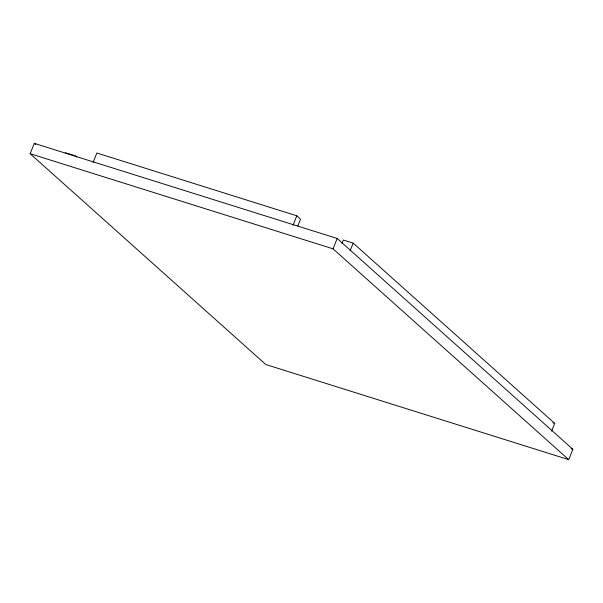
<?xml version="1.0" encoding="UTF-8"?>
<svg xmlns="http://www.w3.org/2000/svg" width="603" height="603" viewBox="0 0 603 603"><rect width="100%" height="100%" fill="white"/><g stroke="black" fill="none" stroke-linecap="round" stroke-linejoin="round"><path stroke-width="0.9" d="M30.15 153.712L34.296 143.356L337.183 238.471L572.85 449.288L568.704 459.644L265.817 364.529L30.15 153.712L333.037 248.828L568.704 459.644M93.073 162.508L96.872 153.011L296.819 215.806L300.558 219.145L297.792 226.05M293.02 225.296L296.819 215.806M333.037 248.828L337.183 238.471M341.969 243.484L343.348 240.032L353.192 243.122L554.7 423.381L551.594 431.153M350.087 250.893L353.192 243.122M65.448 152.763L75.292 155.853L76.702 157.112M552.913 422.824L554.7 423.381M571.056 448.722L572.85 449.288M34.296 143.356L35.698 144.607"/></g></svg>
